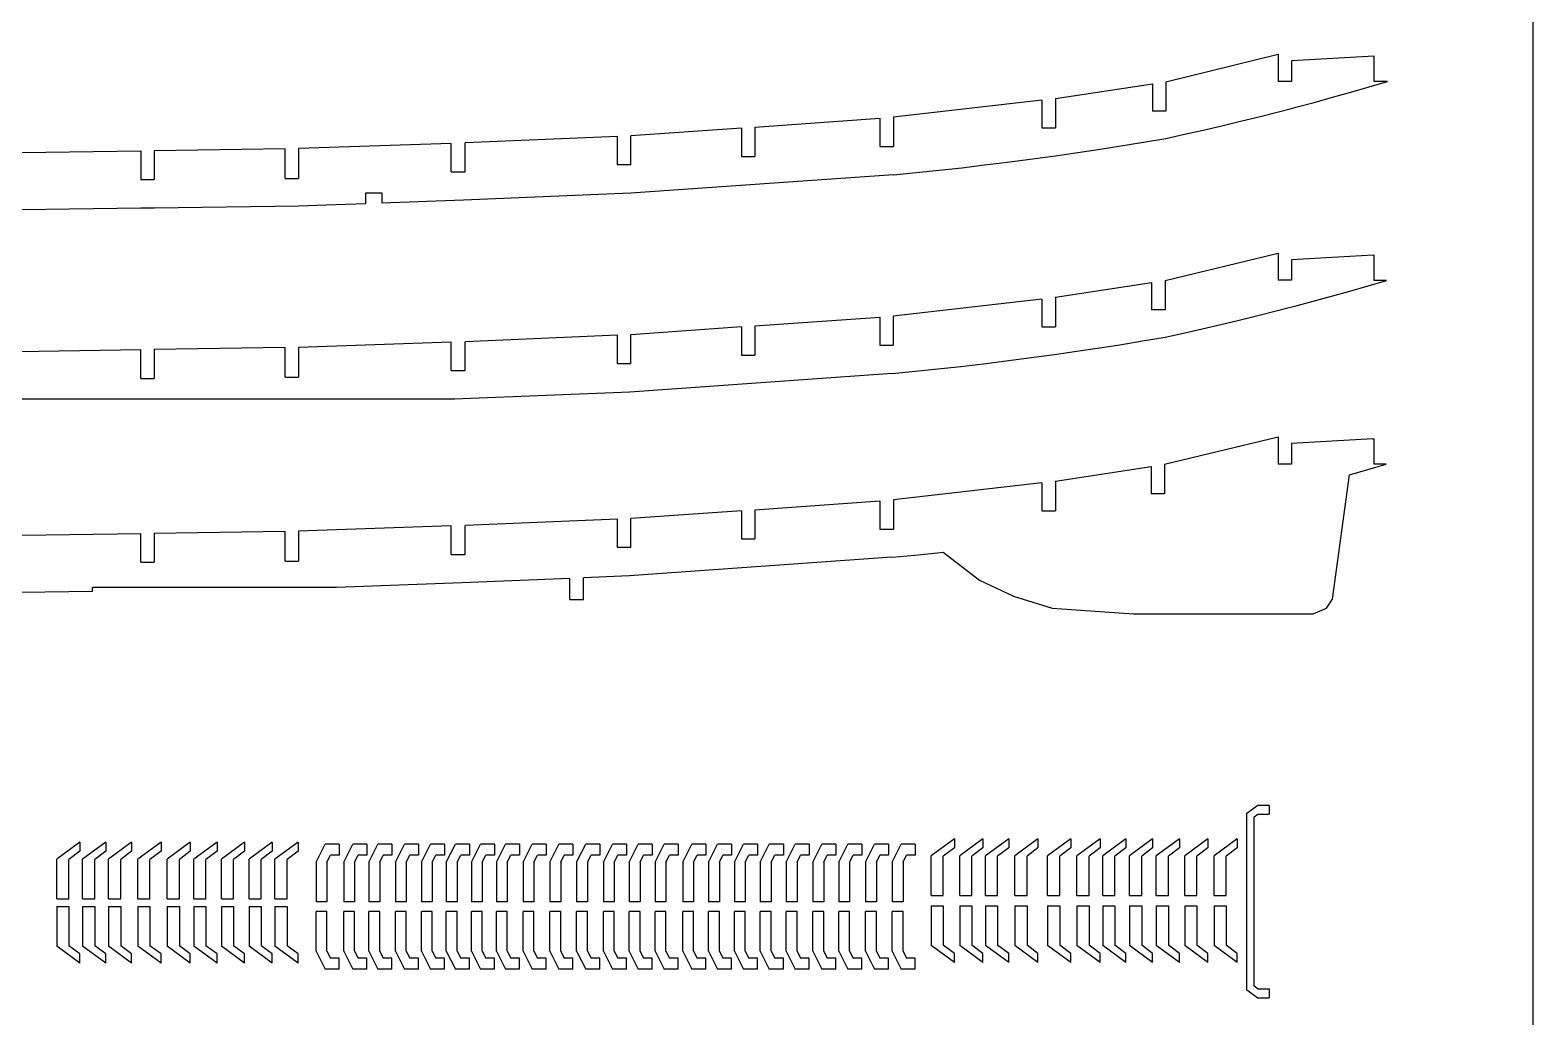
# Model space of a CAD drawing. Extents: x -131 to 131, y -146 to 146.
# Drawn here: x 21.7 to 130.7, y -78.7 to -7.2 of the extents above; entities that cross this region are included whole.
import ezdxf

# ---------------------------------------------------------------- set-up
doc = ezdxf.new("R2010")
doc.units = 0
doc.header["$MEASUREMENT"] = 0
doc.layers.get('0').update_dxf_attribs({"linetype": 'CONTINUOUS'})

msp = doc.modelspace()

# ---------------------------------------------------------------- linework, layer by layer
for p, q in [((130.66, 145.62), (130.66, -145.62)), ((104.06, -10.91), (112.19, -8.92)), ((112.19, -8.92), (112.19, -10.89)), ((119.14, -9.06), (113.16, -9.4)), ((113.16, -9.4), (113.16, -10.89)), ((119.14, -10.9), (119.14, -9.06)), ((113.16, -10.89), (112.19, -10.89)), ((96.04, -12.12), (103.09, -11.06)), ((103.09, -11.06), (103.09, -13.04)), ((104.06, -10.91), (104.06, -13.04)), ((116.13, -12.04), (117.46, -11.67)), ((117.46, -11.67), (118.79, -11.29)), ((118.79, -11.29), (120.11, -10.9)), ((120.11, -10.9), (119.14, -10.9)), ((95.07, -12.25), (84.3, -13.49)), ((95.07, -12.25), (95.07, -14.26)), ((96.04, -12.12), (96.04, -14.26)), ((104.06, -13.04), (103.09, -13.04)), ((112.13, -13.11), (113.16, -12.85)), ((113.16, -12.85), (113.46, -12.76)), ((113.46, -12.76), (114.8, -12.41)), ((114.8, -12.41), (116.13, -12.04)), ((74.27, -14.2), (83.33, -13.56)), ((83.33, -13.56), (83.33, -15.6)), ((84.3, -13.49), (84.3, -15.6)), ((106.76, -14.42), (108.1, -14.1)), ((108.1, -14.1), (109.45, -13.78)), ((109.45, -13.78), (110.79, -13.45)), ((110.79, -13.45), (112.13, -13.11)), ((64.3, -14.88), (53.26, -15.35)), ((64.3, -16.94), (64.3, -14.88)), ((73.3, -14.27), (65.27, -14.84)), ((65.27, -16.94), (65.27, -14.84)), ((73.3, -14.27), (73.3, -16.32)), ((74.27, -14.2), (74.27, -16.32)), ((95.07, -14.26), (96.04, -14.26)), ((102.42, -15.3), (104.06, -15.02)), ((104.06, -15.02), (105.41, -14.72)), ((105.41, -14.72), (106.76, -14.42)), ((19.39, -16.07), (29.76, -15.92)), ((29.76, -15.92), (29.76, -18)), ((40.22, -15.77), (30.73, -15.92)), ((30.73, -15.92), (30.73, -18)), ((40.22, -17.92), (40.22, -15.77)), ((52.26, -15.38), (41.19, -15.76)), ((41.19, -15.76), (41.19, -17.92)), ((52.26, -17.44), (52.26, -15.38)), ((53.26, -17.44), (53.26, -15.35)), ((73.3, -16.32), (74.27, -16.32)), ((83.33, -15.6), (84.3, -15.6)), ((94.21, -16.53), (95.85, -16.3)), ((95.85, -16.3), (96.04, -16.28)), ((96.04, -16.28), (97.5, -16.07)), ((97.5, -16.07), (99.14, -15.82)), ((99.14, -15.82), (100.78, -15.56)), ((100.78, -15.56), (102.42, -15.3)), ((65.27, -16.94), (64.3, -16.94)), ((85.95, -17.49), (87.61, -17.32)), ((87.61, -17.32), (89.26, -17.14)), ((89.26, -17.14), (90.91, -16.94)), ((90.91, -16.94), (92.56, -16.74)), ((92.56, -16.74), (94.21, -16.53)), ((29.76, -18), (30.73, -18)), ((40.22, -17.92), (41.19, -17.92)), ((52.26, -17.44), (53.26, -17.44)), ((84.3, -17.65), (65.27, -19)), ((84.3, -17.65), (85.95, -17.49)), ((46.06, -18.96), (47.22, -18.96)), ((46.06, -19.75), (46.06, -18.96)), ((47.22, -18.96), (47.22, -19.71)), ((53.15, -19.5), (47.22, -19.71)), ((65.27, -19), (53.15, -19.5)), ((29.76, -20.08), (19.39, -20.23)), ((30.73, -20.08), (29.76, -20.08)), ((41.19, -19.92), (30.73, -20.08)), ((43.2, -19.85), (41.19, -19.92)), ((46.06, -19.75), (43.2, -19.85)), ((103.99, -25.32), (112.19, -23.33)), ((112.19, -23.33), (112.19, -25.29)), ((119.07, -23.47), (113.16, -23.81)), ((113.16, -23.81), (113.16, -25.29)), ((119.07, -23.47), (119.14, -23.47)), ((119.14, -25.31), (119.14, -23.47)), ((96.04, -26.53), (103.02, -25.47)), ((103.02, -25.47), (103.02, -27.45)), ((103.99, -25.32), (103.99, -27.45)), ((113.16, -25.29), (112.19, -25.29)), ((116.05, -26.45), (117.38, -26.08)), ((117.38, -26.08), (118.71, -25.7)), ((118.71, -25.7), (120.04, -25.31)), ((120.04, -25.31), (119.14, -25.31)), ((95.07, -26.66), (84.29, -27.9)), ((95.07, -26.66), (95.07, -28.67)), ((96.04, -26.53), (96.04, -28.67)), ((113.08, -27.26), (113.39, -27.17)), ((113.39, -27.17), (114.72, -26.82)), ((114.72, -26.82), (116.05, -26.45)), ((74.27, -28.61), (83.32, -27.97)), ((83.32, -27.97), (83.32, -30.01)), ((84.29, -27.9), (84.29, -30.01)), ((103.99, -27.45), (103.02, -27.45)), ((108.03, -28.51), (109.37, -28.19)), ((109.37, -28.19), (110.71, -27.86)), ((110.71, -27.86), (112.05, -27.52)), ((112.05, -27.52), (113.08, -27.26)), ((64.3, -29.29), (53.26, -29.76)), ((64.3, -31.35), (64.3, -29.29)), ((73.3, -28.68), (65.27, -29.25)), ((65.27, -31.35), (65.27, -29.25)), ((73.3, -28.68), (73.3, -30.73)), ((74.27, -28.61), (74.27, -30.73)), ((95.07, -28.67), (96.04, -28.67)), ((103.99, -29.43), (105.34, -29.13)), ((105.34, -29.13), (106.68, -28.83)), ((106.68, -28.83), (108.03, -28.51)), ((19.39, -30.48), (29.76, -30.33)), ((29.76, -32.41), (29.76, -30.33)), ((40.22, -30.18), (30.73, -30.33)), ((30.73, -30.33), (30.73, -32.41)), ((40.22, -32.33), (40.22, -30.18)), ((52.26, -29.79), (41.19, -30.17)), ((41.19, -30.17), (41.19, -32.33)), ((52.26, -31.85), (52.26, -29.79)), ((53.26, -31.85), (53.26, -29.76)), ((83.32, -30.01), (84.29, -30.01)), ((95.97, -30.69), (97.42, -30.47)), ((97.42, -30.47), (99.07, -30.23)), ((99.07, -30.23), (100.71, -29.97)), ((100.71, -29.97), (102.35, -29.7)), ((102.35, -29.7), (103.99, -29.43)), ((65.27, -31.35), (64.3, -31.35)), ((73.3, -30.73), (74.27, -30.73)), ((87.53, -31.73), (89.18, -31.54)), ((89.18, -31.54), (90.83, -31.35)), ((90.83, -31.35), (92.48, -31.15)), ((92.48, -31.15), (94.13, -30.93)), ((94.13, -30.93), (95.78, -30.71)), ((95.78, -30.71), (95.97, -30.69)), ((29.76, -32.41), (30.73, -32.41)), ((40.22, -32.33), (41.19, -32.33)), ((52.26, -31.85), (53.26, -31.85)), ((84.22, -32.06), (65.2, -33.41)), ((84.22, -32.06), (85.88, -31.9)), ((85.88, -31.9), (87.53, -31.73)), ((65.2, -33.41), (53.08, -33.9)), ((52.52, -33.93), (18.42, -33.93)), ((53.08, -33.9), (52.52, -33.93)), ((103.96, -38.64), (112.19, -36.66)), ((112.19, -36.66), (112.19, -38.62)), ((119.04, -36.79), (113.16, -37.14)), ((119.04, -36.79), (119.14, -36.79)), ((119.14, -38.63), (119.14, -36.79)), ((113.16, -37.14), (113.16, -38.62)), ((96.04, -39.85), (102.99, -38.79)), ((102.99, -38.79), (102.99, -40.77)), ((103.96, -38.64), (103.96, -40.77)), ((113.16, -38.62), (112.19, -38.62)), ((117.36, -39.4), (118.68, -39.02)), ((118.68, -39.02), (120.01, -38.63)), ((120.01, -38.63), (119.14, -38.63)), ((95.07, -39.98), (84.3, -41.22)), ((95.07, -39.98), (95.07, -42)), ((96.04, -39.85), (96.04, -42)), ((116.13, -48.41), (117.35, -39.4)), ((117.35, -39.4), (117.36, -39.4)), ((74.27, -41.93), (83.33, -41.29)), ((83.33, -41.29), (83.33, -43.34)), ((84.3, -41.22), (84.3, -43.34)), ((103.96, -40.77), (102.99, -40.77)), ((73.3, -42), (65.27, -42.57)), ((73.3, -42), (73.3, -44.05)), ((74.27, -41.93), (74.27, -44.05)), ((95.07, -42), (96.04, -42)), ((40.22, -43.5), (30.73, -43.65)), ((40.22, -45.65), (40.22, -43.5)), ((52.26, -43.11), (41.19, -43.49)), ((41.19, -43.49), (41.19, -45.65)), ((52.26, -45.18), (52.26, -43.11)), ((64.3, -42.62), (53.26, -43.08)), ((53.26, -45.18), (53.26, -43.08)), ((64.3, -44.67), (64.3, -42.62)), ((65.27, -44.67), (65.27, -42.57)), ((83.33, -43.34), (84.3, -43.34)), ((19.39, -43.8), (29.76, -43.65)), ((29.76, -45.73), (29.76, -43.65)), ((30.73, -43.65), (30.73, -45.73)), ((73.3, -44.05), (74.27, -44.05)), ((29.76, -45.73), (30.73, -45.73)), ((40.22, -45.65), (41.19, -45.65)), ((52.26, -45.18), (53.26, -45.18)), ((65.27, -44.67), (64.3, -44.67)), ((84.19, -45.38), (65.17, -46.73)), ((84.19, -45.38), (85.85, -45.22)), ((85.85, -45.22), (87.5, -45.05)), ((87.5, -45.05), (87.92, -45)), ((87.92, -45), (90.55, -47.04)), ((65.17, -46.73), (61.85, -46.87)), ((26.26, -47.86), (19.29, -47.96)), ((43.93, -47.56), (26.26, -47.56)), ((26.26, -47.86), (26.26, -47.56)), ((53.05, -47.23), (43.93, -47.56)), ((60.85, -46.91), (53.05, -47.23)), ((60.85, -48.44), (60.85, -46.91)), ((61.85, -48.44), (61.85, -46.87)), ((90.55, -47.04), (93, -48.2)), ((60.85, -48.44), (61.85, -48.44)), ((93, -48.2), (95.81, -49.07)), ((115.7, -49.06), (116.13, -48.41)), ((95.81, -49.07), (101.7, -49.47)), ((101.7, -49.47), (114.73, -49.47)), ((114.73, -49.47), (115.7, -49.06)), ((109.93, -63.93), (110.72, -63.35)), ((109.93, -76.72), (109.93, -63.93)), ((110.46, -64.2), (110.72, -64)), ((110.46, -76.46), (110.46, -64.2)), ((110.72, -63.35), (111.53, -63.35)), ((110.72, -64), (111.53, -64)), ((111.53, -63.35), (111.53, -64)), ((25.34, -66.03), (23.66, -67.27)), ((25.34, -66.03), (25.34, -66.69)), ((27.22, -66.03), (25.54, -67.27)), ((27.22, -66.03), (27.22, -66.69)), ((29.09, -66.03), (27.41, -67.27)), ((29.09, -66.03), (29.09, -66.69)), ((31.22, -66.03), (29.54, -67.27)), ((31.22, -66.03), (31.22, -66.69)), ((33.34, -66.03), (31.66, -67.27)), ((33.34, -66.03), (33.34, -66.69)), ((35.28, -66.03), (33.6, -67.27)), ((35.28, -66.03), (35.28, -66.69)), ((37.28, -66.03), (35.6, -67.27)), ((37.28, -66.03), (37.28, -66.69)), ((39.28, -66.03), (37.6, -67.27)), ((39.28, -66.03), (39.28, -66.69)), ((41.15, -66.03), (39.48, -67.27)), ((41.15, -66.03), (41.15, -66.69)), ((42.47, -67.48), (43.12, -66.17)), ((44.14, -66.17), (43.12, -66.17)), ((44.14, -66.17), (44.14, -66.97)), ((44.47, -67.48), (45.12, -66.17)), ((46.14, -66.17), (45.12, -66.17)), ((46.14, -66.17), (46.14, -66.97)), ((46.28, -67.48), (46.94, -66.17)), ((47.96, -66.17), (46.94, -66.17)), ((47.96, -66.17), (47.96, -66.97)), ((48.22, -67.48), (48.87, -66.17)), ((49.89, -66.17), (48.87, -66.17)), ((49.89, -66.17), (49.89, -66.97)), ((50.09, -67.48), (50.75, -66.17)), ((51.77, -66.17), (50.75, -66.17)), ((51.77, -66.17), (51.77, -66.97)), ((51.9, -67.48), (52.56, -66.17)), ((53.58, -66.17), (52.56, -66.17)), ((53.58, -66.17), (53.58, -66.97)), ((53.72, -67.48), (54.37, -66.17)), ((55.39, -66.17), (54.37, -66.17)), ((55.39, -66.17), (55.39, -66.97)), ((55.53, -67.48), (56.19, -66.17)), ((57.21, -66.17), (56.19, -66.17)), ((57.21, -66.17), (57.21, -66.97)), ((57.47, -67.48), (58.12, -66.17)), ((59.14, -66.17), (58.12, -66.17)), ((59.14, -66.17), (59.14, -66.97)), ((59.4, -67.48), (60.06, -66.17)), ((61.08, -66.17), (60.06, -66.17)), ((61.08, -66.17), (61.08, -66.97)), ((61.34, -67.48), (62, -66.17)), ((63.02, -66.17), (62, -66.17)), ((63.02, -66.17), (63.02, -66.97)), ((63.28, -67.48), (63.94, -66.17)), ((64.96, -66.17), (63.94, -66.17)), ((64.96, -66.17), (64.96, -66.97)), ((65.15, -67.48), (65.81, -66.17)), ((66.83, -66.17), (65.81, -66.17)), ((66.83, -66.17), (66.83, -66.97)), ((67.03, -67.48), (67.69, -66.17)), ((68.71, -66.17), (67.69, -66.17)), ((68.71, -66.17), (68.71, -66.97)), ((69.03, -67.48), (69.69, -66.17)), ((70.71, -66.17), (69.69, -66.17)), ((70.71, -66.17), (70.71, -66.97)), ((70.9, -67.48), (71.56, -66.17)), ((72.58, -66.17), (71.56, -66.17)), ((72.58, -66.17), (72.58, -66.97)), ((72.78, -67.48), (73.44, -66.17)), ((74.46, -66.17), (73.44, -66.17)), ((74.46, -66.17), (74.46, -66.97)), ((74.65, -67.48), (75.31, -66.17)), ((76.33, -66.17), (75.31, -66.17)), ((76.33, -66.17), (76.33, -66.97)), ((76.53, -67.48), (77.19, -66.17)), ((78.21, -66.17), (77.19, -66.17)), ((78.21, -66.17), (78.21, -66.97)), ((78.47, -67.48), (79.12, -66.17)), ((80.14, -66.17), (79.12, -66.17)), ((80.14, -66.17), (80.14, -66.97)), ((80.34, -67.48), (81, -66.17)), ((82.02, -66.17), (81, -66.17)), ((82.02, -66.17), (82.02, -66.97)), ((82.28, -67.48), (82.94, -66.17)), ((83.96, -66.17), (82.94, -66.17)), ((83.96, -66.17), (83.96, -66.97)), ((84.22, -67.48), (84.87, -66.17)), ((85.89, -66.17), (84.87, -66.17)), ((85.89, -66.17), (85.89, -66.97)), ((88.72, -65.78), (87.04, -67.02)), ((88.72, -66.44), (87.92, -67.03)), ((88.72, -65.78), (88.72, -66.44)), ((90.78, -65.78), (89.11, -67.02)), ((90.78, -66.44), (89.99, -67.03)), ((90.78, -65.78), (90.78, -66.44)), ((92.66, -65.78), (90.98, -67.02)), ((92.66, -66.44), (91.86, -67.03)), ((92.66, -65.78), (92.66, -66.44)), ((94.78, -65.78), (93.11, -67.02)), ((94.78, -66.44), (93.99, -67.03)), ((94.78, -65.78), (94.78, -66.44)), ((97.16, -65.78), (95.48, -67.02)), ((97.16, -66.44), (96.36, -67.03)), ((97.16, -65.78), (97.16, -66.44)), ((99.28, -65.78), (97.61, -67.02)), ((99.28, -66.44), (98.49, -67.03)), ((99.28, -65.78), (99.28, -66.44)), ((101.16, -65.78), (99.48, -67.02)), ((101.16, -66.44), (100.36, -67.03)), ((101.16, -65.78), (101.16, -66.44)), ((103.09, -65.78), (101.42, -67.02)), ((103.09, -66.44), (102.3, -67.03)), ((103.09, -65.78), (103.09, -66.44)), ((105.03, -65.78), (103.36, -67.02)), ((105.03, -66.44), (104.24, -67.03)), ((105.03, -65.78), (105.03, -66.44)), ((107.09, -65.78), (105.42, -67.02)), ((107.09, -66.44), (106.3, -67.03)), ((107.09, -65.78), (107.09, -66.44)), ((109.22, -65.78), (107.54, -67.02)), ((109.22, -66.44), (108.42, -67.03)), ((109.22, -65.78), (109.22, -66.44)), ((23.66, -70.14), (23.66, -67.27)), ((25.34, -66.69), (24.55, -67.28)), ((24.55, -70.14), (24.55, -67.28)), ((25.54, -70.14), (25.54, -67.27)), ((27.22, -66.69), (26.42, -67.28)), ((26.42, -70.14), (26.42, -67.28)), ((27.41, -70.14), (27.41, -67.27)), ((29.09, -66.69), (28.3, -67.28)), ((28.3, -70.14), (28.3, -67.28)), ((29.54, -70.14), (29.54, -67.27)), ((31.22, -66.69), (30.42, -67.28)), ((30.42, -70.14), (30.42, -67.28)), ((31.66, -70.14), (31.66, -67.27)), ((33.34, -66.69), (32.55, -67.28)), ((32.55, -70.14), (32.55, -67.28)), ((33.6, -70.14), (33.6, -67.27)), ((35.28, -66.69), (34.48, -67.28)), ((34.48, -70.14), (34.48, -67.28)), ((35.6, -70.14), (35.6, -67.27)), ((37.28, -66.69), (36.48, -67.28)), ((36.48, -70.14), (36.48, -67.28)), ((37.6, -70.14), (37.6, -67.27)), ((39.28, -66.69), (38.48, -67.28)), ((38.48, -70.14), (38.48, -67.28)), ((39.48, -70.14), (39.48, -67.27)), ((41.15, -66.69), (40.36, -67.28)), ((40.36, -70.14), (40.36, -67.28)), ((42.47, -67.48), (42.47, -70.35)), ((43.25, -67.48), (43.51, -66.97)), ((43.25, -67.48), (43.25, -70.35)), ((44.14, -66.97), (43.51, -66.97)), ((44.47, -67.48), (44.47, -70.35)), ((45.25, -67.48), (45.51, -66.97)), ((45.25, -67.48), (45.25, -70.35)), ((46.14, -66.97), (45.51, -66.97)), ((46.28, -67.48), (46.28, -70.35)), ((47.07, -67.48), (47.32, -66.97)), ((47.07, -67.48), (47.07, -70.35)), ((47.96, -66.97), (47.32, -66.97)), ((48.22, -67.48), (48.22, -70.35)), ((49, -67.48), (49.26, -66.97)), ((49, -67.48), (49, -70.35)), ((49.89, -66.97), (49.26, -66.97)), ((50.09, -67.48), (50.09, -70.35)), ((50.88, -67.48), (51.14, -66.97)), ((50.88, -67.48), (50.88, -70.35)), ((51.77, -66.97), (51.14, -66.97)), ((51.9, -67.48), (51.9, -70.35)), ((52.69, -67.48), (52.95, -66.97)), ((52.69, -67.48), (52.69, -70.35)), ((53.58, -66.97), (52.95, -66.97)), ((53.72, -67.48), (53.72, -70.35)), ((54.5, -67.48), (54.76, -66.97)), ((54.5, -67.48), (54.5, -70.35)), ((55.39, -66.97), (54.76, -66.97)), ((55.53, -67.48), (55.53, -70.35)), ((56.32, -67.48), (56.57, -66.97)), ((56.32, -67.48), (56.32, -70.35)), ((57.21, -66.97), (56.57, -66.97)), ((57.47, -67.48), (57.47, -70.35)), ((58.25, -67.48), (58.51, -66.97)), ((58.25, -67.48), (58.25, -70.35)), ((59.14, -66.97), (58.51, -66.97)), ((59.4, -67.48), (59.4, -70.35)), ((60.19, -67.48), (60.45, -66.97)), ((60.19, -67.48), (60.19, -70.35)), ((61.08, -66.97), (60.45, -66.97)), ((61.34, -67.48), (61.34, -70.35)), ((62.13, -67.48), (62.39, -66.97)), ((62.13, -67.48), (62.13, -70.35)), ((63.02, -66.97), (62.39, -66.97)), ((63.28, -67.48), (63.28, -70.35)), ((64.07, -67.48), (64.32, -66.97)), ((64.07, -67.48), (64.07, -70.35)), ((64.96, -66.97), (64.32, -66.97)), ((65.15, -67.48), (65.15, -70.35)), ((65.94, -67.48), (66.2, -66.97)), ((65.94, -67.48), (65.94, -70.35)), ((66.83, -66.97), (66.2, -66.97)), ((67.03, -67.48), (67.03, -70.35)), ((67.82, -67.48), (68.07, -66.97)), ((67.82, -67.48), (67.82, -70.35)), ((68.71, -66.97), (68.07, -66.97)), ((69.03, -67.48), (69.03, -70.35)), ((69.82, -67.48), (70.07, -66.97)), ((69.82, -67.48), (69.82, -70.35)), ((70.71, -66.97), (70.07, -66.97)), ((70.9, -67.48), (70.9, -70.35)), ((71.69, -67.48), (71.95, -66.97)), ((71.69, -67.48), (71.69, -70.35)), ((72.58, -66.97), (71.95, -66.97)), ((72.78, -67.48), (72.78, -70.35)), ((73.57, -67.48), (73.82, -66.97)), ((73.57, -67.48), (73.57, -70.35)), ((74.46, -66.97), (73.82, -66.97)), ((74.65, -67.48), (74.65, -70.35)), ((75.44, -67.48), (75.7, -66.97)), ((75.44, -67.48), (75.44, -70.35)), ((76.33, -66.97), (75.7, -66.97)), ((76.53, -67.48), (76.53, -70.35)), ((77.32, -67.48), (77.57, -66.97)), ((77.32, -67.48), (77.32, -70.35)), ((78.21, -66.97), (77.57, -66.97)), ((78.47, -67.48), (78.47, -70.35)), ((79.25, -67.48), (79.51, -66.97)), ((79.25, -67.48), (79.25, -70.35)), ((80.14, -66.97), (79.51, -66.97)), ((80.34, -67.48), (80.34, -70.35)), ((81.13, -67.48), (81.39, -66.97)), ((81.13, -67.48), (81.13, -70.35)), ((82.02, -66.97), (81.39, -66.97)), ((82.28, -67.48), (82.28, -70.35)), ((83.07, -67.48), (83.32, -66.97)), ((83.07, -67.48), (83.07, -70.35)), ((83.96, -66.97), (83.32, -66.97)), ((84.22, -67.48), (84.22, -70.35)), ((85, -67.48), (85.26, -66.97)), ((85, -67.48), (85, -70.35)), ((85.89, -66.97), (85.26, -66.97)), ((87.04, -69.89), (87.04, -67.02)), ((87.92, -69.89), (87.92, -67.03)), ((89.11, -69.89), (89.11, -67.02)), ((89.99, -69.89), (89.99, -67.03)), ((90.98, -69.89), (90.98, -67.02)), ((91.86, -69.89), (91.86, -67.03)), ((93.11, -69.89), (93.11, -67.02)), ((93.99, -69.89), (93.99, -67.03)), ((95.48, -69.89), (95.48, -67.02)), ((96.36, -69.89), (96.36, -67.03)), ((97.61, -69.89), (97.61, -67.02)), ((98.49, -69.89), (98.49, -67.03)), ((99.48, -69.89), (99.48, -67.02)), ((100.36, -69.89), (100.36, -67.03)), ((101.42, -69.89), (101.42, -67.02)), ((102.3, -69.89), (102.3, -67.03)), ((103.36, -69.89), (103.36, -67.02)), ((104.24, -69.89), (104.24, -67.03)), ((105.42, -69.89), (105.42, -67.02)), ((106.3, -69.89), (106.3, -67.03)), ((107.54, -69.89), (107.54, -67.02)), ((108.42, -69.89), (108.42, -67.03)), ((23.66, -70.14), (24.55, -70.14)), ((23.66, -70.68), (23.66, -73.56)), ((23.66, -70.68), (24.55, -70.68)), ((24.55, -70.68), (24.55, -73.55)), ((25.54, -70.14), (26.42, -70.14)), ((25.54, -70.68), (25.54, -73.56)), ((25.54, -70.68), (26.42, -70.68)), ((26.42, -70.68), (26.42, -73.55)), ((27.41, -70.14), (28.3, -70.14)), ((27.41, -70.68), (27.41, -73.56)), ((27.41, -70.68), (28.3, -70.68)), ((28.3, -70.68), (28.3, -73.55)), ((29.54, -70.14), (30.42, -70.14)), ((29.54, -70.68), (29.54, -73.56)), ((29.54, -70.68), (30.42, -70.68)), ((30.42, -70.68), (30.42, -73.55)), ((31.66, -70.14), (32.55, -70.14)), ((31.66, -70.68), (31.66, -73.56)), ((31.66, -70.68), (32.55, -70.68)), ((32.55, -70.68), (32.55, -73.55)), ((33.6, -70.14), (34.48, -70.14)), ((33.6, -70.68), (33.6, -73.56)), ((33.6, -70.68), (34.48, -70.68)), ((34.48, -70.68), (34.48, -73.55)), ((35.6, -70.14), (36.48, -70.14)), ((35.6, -70.68), (35.6, -73.56)), ((35.6, -70.68), (36.48, -70.68)), ((36.48, -70.68), (36.48, -73.55)), ((37.6, -70.14), (38.48, -70.14)), ((37.6, -70.68), (37.6, -73.56)), ((37.6, -70.68), (38.48, -70.68)), ((38.48, -70.68), (38.48, -73.55)), ((39.48, -70.14), (40.36, -70.14)), ((39.48, -70.68), (39.48, -73.56)), ((39.48, -70.68), (40.36, -70.68)), ((40.36, -70.68), (40.36, -73.55)), ((43.25, -70.35), (42.47, -70.35)), ((45.25, -70.35), (44.47, -70.35)), ((47.07, -70.35), (46.28, -70.35)), ((49, -70.35), (48.22, -70.35)), ((50.88, -70.35), (50.09, -70.35)), ((52.69, -70.35), (51.9, -70.35)), ((54.5, -70.35), (53.72, -70.35)), ((56.32, -70.35), (55.53, -70.35)), ((58.25, -70.35), (57.47, -70.35)), ((60.19, -70.35), (59.4, -70.35)), ((62.13, -70.35), (61.34, -70.35)), ((64.07, -70.35), (63.28, -70.35)), ((65.94, -70.35), (65.15, -70.35)), ((67.82, -70.35), (67.03, -70.35)), ((69.82, -70.35), (69.03, -70.35)), ((71.69, -70.35), (70.9, -70.35)), ((73.57, -70.35), (72.78, -70.35)), ((75.44, -70.35), (74.65, -70.35)), ((77.32, -70.35), (76.53, -70.35)), ((79.25, -70.35), (78.47, -70.35)), ((81.13, -70.35), (80.34, -70.35)), ((83.07, -70.35), (82.28, -70.35)), ((85, -70.35), (84.22, -70.35)), ((87.04, -69.89), (87.92, -69.89)), ((87.04, -70.64), (87.04, -73.51)), ((87.04, -70.64), (87.92, -70.64)), ((87.92, -70.64), (87.92, -73.5)), ((89.11, -69.89), (89.99, -69.89)), ((89.11, -70.64), (89.11, -73.51)), ((89.11, -70.64), (89.99, -70.64)), ((89.99, -70.64), (89.99, -73.5)), ((90.98, -69.89), (91.86, -69.89)), ((90.98, -70.64), (90.98, -73.51)), ((90.98, -70.64), (91.86, -70.64)), ((91.86, -70.64), (91.86, -73.5)), ((93.11, -69.89), (93.99, -69.89)), ((93.11, -70.64), (93.11, -73.51)), ((93.11, -70.64), (93.99, -70.64)), ((93.99, -70.64), (93.99, -73.5)), ((95.48, -69.89), (96.36, -69.89)), ((95.48, -70.64), (95.48, -73.51)), ((95.48, -70.64), (96.36, -70.64)), ((96.36, -70.64), (96.36, -73.5)), ((97.61, -69.89), (98.49, -69.89)), ((97.61, -70.64), (97.61, -73.51)), ((97.61, -70.64), (98.49, -70.64)), ((98.49, -70.64), (98.49, -73.5)), ((99.48, -69.89), (100.36, -69.89)), ((99.48, -70.64), (99.48, -73.51)), ((99.48, -70.64), (100.36, -70.64)), ((100.36, -70.64), (100.36, -73.5)), ((101.42, -69.89), (102.3, -69.89)), ((101.42, -70.64), (101.42, -73.51)), ((101.42, -70.64), (102.3, -70.64)), ((102.3, -70.64), (102.3, -73.5)), ((103.36, -69.89), (104.24, -69.89)), ((103.36, -70.64), (103.36, -73.51)), ((103.36, -70.64), (104.24, -70.64)), ((104.24, -70.64), (104.24, -73.5)), ((105.42, -69.89), (106.3, -69.89)), ((105.42, -70.64), (105.42, -73.51)), ((105.42, -70.64), (106.3, -70.64)), ((106.3, -70.64), (106.3, -73.5)), ((107.54, -69.89), (108.42, -69.89)), ((107.54, -70.64), (107.54, -73.51)), ((107.54, -70.64), (108.42, -70.64)), ((108.42, -70.64), (108.42, -73.5)), ((43.25, -71.06), (42.47, -71.06)), ((42.47, -73.93), (42.47, -71.06)), ((43.25, -73.93), (43.25, -71.06)), ((44.47, -73.93), (44.47, -71.06)), ((45.25, -71.06), (44.47, -71.06)), ((45.25, -73.93), (45.25, -71.06)), ((46.28, -73.93), (46.28, -71.06)), ((47.07, -71.06), (46.28, -71.06)), ((47.07, -73.93), (47.07, -71.06)), ((48.22, -73.93), (48.22, -71.06)), ((49, -71.06), (48.22, -71.06)), ((49, -73.93), (49, -71.06)), ((50.88, -71.06), (50.09, -71.06)), ((50.09, -73.93), (50.09, -71.06)), ((50.88, -73.93), (50.88, -71.06)), ((52.69, -71.06), (51.9, -71.06)), ((51.9, -73.93), (51.9, -71.06)), ((52.69, -73.93), (52.69, -71.06)), ((53.72, -73.93), (53.72, -71.06)), ((54.5, -71.06), (53.72, -71.06)), ((54.5, -73.93), (54.5, -71.06)), ((56.32, -71.06), (55.53, -71.06)), ((55.53, -73.93), (55.53, -71.06)), ((56.32, -73.93), (56.32, -71.06)), ((58.25, -71.06), (57.47, -71.06)), ((57.47, -73.93), (57.47, -71.06)), ((58.25, -73.93), (58.25, -71.06)), ((60.19, -71.06), (59.4, -71.06)), ((59.4, -73.93), (59.4, -71.06)), ((60.19, -73.93), (60.19, -71.06)), ((62.13, -71.06), (61.34, -71.06)), ((61.34, -73.93), (61.34, -71.06)), ((62.13, -73.93), (62.13, -71.06)), ((64.07, -71.06), (63.28, -71.06)), ((63.28, -73.93), (63.28, -71.06)), ((64.07, -73.93), (64.07, -71.06)), ((65.15, -73.93), (65.15, -71.06)), ((65.94, -71.06), (65.15, -71.06)), ((65.94, -73.93), (65.94, -71.06)), ((67.82, -71.06), (67.03, -71.06)), ((67.03, -73.93), (67.03, -71.06)), ((67.82, -73.93), (67.82, -71.06)), ((69.82, -71.06), (69.03, -71.06)), ((69.03, -73.93), (69.03, -71.06)), ((69.82, -73.93), (69.82, -71.06)), ((71.69, -71.06), (70.9, -71.06)), ((70.9, -73.93), (70.9, -71.06)), ((71.69, -73.93), (71.69, -71.06)), ((72.78, -73.93), (72.78, -71.06)), ((73.57, -71.06), (72.78, -71.06)), ((73.57, -73.93), (73.57, -71.06)), ((75.44, -71.06), (74.65, -71.06)), ((74.65, -73.93), (74.65, -71.06)), ((75.44, -73.93), (75.44, -71.06)), ((77.32, -71.06), (76.53, -71.06)), ((76.53, -73.93), (76.53, -71.06)), ((77.32, -73.93), (77.32, -71.06)), ((78.47, -73.93), (78.47, -71.06)), ((79.25, -71.06), (78.47, -71.06)), ((79.25, -73.93), (79.25, -71.06)), ((81.13, -71.06), (80.34, -71.06)), ((80.34, -73.93), (80.34, -71.06)), ((81.13, -73.93), (81.13, -71.06)), ((82.28, -73.93), (82.28, -71.06)), ((83.07, -71.06), (82.28, -71.06)), ((83.07, -73.93), (83.07, -71.06)), ((85, -71.06), (84.22, -71.06)), ((84.22, -73.93), (84.22, -71.06)), ((85, -73.93), (85, -71.06)), ((25.34, -74.79), (23.66, -73.56)), ((25.34, -74.13), (24.55, -73.55)), ((27.22, -74.79), (25.54, -73.56)), ((27.22, -74.13), (26.42, -73.55)), ((29.09, -74.79), (27.41, -73.56)), ((29.09, -74.13), (28.3, -73.55)), ((31.22, -74.79), (29.54, -73.56)), ((31.22, -74.13), (30.42, -73.55)), ((33.34, -74.79), (31.66, -73.56)), ((33.34, -74.13), (32.55, -73.55)), ((35.28, -74.79), (33.6, -73.56)), ((35.28, -74.13), (34.48, -73.55)), ((37.28, -74.79), (35.6, -73.56)), ((37.28, -74.13), (36.48, -73.55)), ((39.28, -74.79), (37.6, -73.56)), ((39.28, -74.13), (38.48, -73.55)), ((41.15, -74.79), (39.48, -73.56)), ((41.15, -74.13), (40.36, -73.55)), ((42.47, -73.93), (43.12, -75.23)), ((43.25, -73.93), (43.51, -74.44)), ((44.47, -73.93), (45.12, -75.23)), ((45.25, -73.93), (45.51, -74.44)), ((46.28, -73.93), (46.94, -75.23)), ((47.07, -73.93), (47.32, -74.44)), ((48.22, -73.93), (48.87, -75.23)), ((49, -73.93), (49.26, -74.44)), ((50.09, -73.93), (50.75, -75.23)), ((50.88, -73.93), (51.14, -74.44)), ((51.9, -73.93), (52.56, -75.23)), ((52.69, -73.93), (52.95, -74.44)), ((53.72, -73.93), (54.37, -75.23)), ((54.5, -73.93), (54.76, -74.44)), ((55.53, -73.93), (56.19, -75.23)), ((56.32, -73.93), (56.57, -74.44)), ((57.47, -73.93), (58.12, -75.23)), ((58.25, -73.93), (58.51, -74.44)), ((59.4, -73.93), (60.06, -75.23)), ((60.19, -73.93), (60.45, -74.44)), ((61.34, -73.93), (62, -75.23)), ((62.13, -73.93), (62.39, -74.44)), ((63.28, -73.93), (63.94, -75.23)), ((64.07, -73.93), (64.32, -74.44)), ((65.15, -73.93), (65.81, -75.23)), ((65.94, -73.93), (66.2, -74.44)), ((67.03, -73.93), (67.69, -75.23)), ((67.82, -73.93), (68.07, -74.44)), ((69.03, -73.93), (69.69, -75.23)), ((69.82, -73.93), (70.07, -74.44)), ((70.9, -73.93), (71.56, -75.23)), ((71.69, -73.93), (71.95, -74.44)), ((72.78, -73.93), (73.44, -75.23)), ((73.57, -73.93), (73.82, -74.44)), ((74.65, -73.93), (75.31, -75.23)), ((75.44, -73.93), (75.7, -74.44)), ((76.53, -73.93), (77.19, -75.23)), ((77.32, -73.93), (77.57, -74.44)), ((78.47, -73.93), (79.12, -75.23)), ((79.25, -73.93), (79.51, -74.44)), ((80.34, -73.93), (81, -75.23)), ((81.13, -73.93), (81.39, -74.44)), ((82.28, -73.93), (82.94, -75.23)), ((83.07, -73.93), (83.32, -74.44)), ((84.22, -73.93), (84.87, -75.23)), ((85, -73.93), (85.26, -74.44)), ((88.72, -74.75), (87.04, -73.51)), ((88.72, -74.09), (87.92, -73.5)), ((90.78, -74.75), (89.11, -73.51)), ((90.78, -74.09), (89.99, -73.5)), ((92.66, -74.75), (90.98, -73.51)), ((92.66, -74.09), (91.86, -73.5)), ((94.78, -74.75), (93.11, -73.51)), ((94.78, -74.09), (93.99, -73.5)), ((97.16, -74.75), (95.48, -73.51)), ((97.16, -74.09), (96.36, -73.5)), ((99.28, -74.75), (97.61, -73.51)), ((99.28, -74.09), (98.49, -73.5)), ((101.16, -74.75), (99.48, -73.51)), ((101.16, -74.09), (100.36, -73.5)), ((103.09, -74.75), (101.42, -73.51)), ((103.09, -74.09), (102.3, -73.5)), ((105.03, -74.75), (103.36, -73.51)), ((105.03, -74.09), (104.24, -73.5)), ((107.09, -74.75), (105.42, -73.51)), ((107.09, -74.09), (106.3, -73.5)), ((109.22, -74.75), (107.54, -73.51)), ((109.22, -74.09), (108.42, -73.5)), ((25.34, -74.79), (25.34, -74.13)), ((27.22, -74.79), (27.22, -74.13)), ((29.09, -74.79), (29.09, -74.13)), ((31.22, -74.79), (31.22, -74.13)), ((33.34, -74.79), (33.34, -74.13)), ((35.28, -74.79), (35.28, -74.13)), ((37.28, -74.79), (37.28, -74.13)), ((39.28, -74.79), (39.28, -74.13)), ((41.15, -74.79), (41.15, -74.13)), ((44.14, -74.44), (43.51, -74.44)), ((44.14, -75.23), (44.14, -74.44)), ((46.14, -74.44), (45.51, -74.44)), ((46.14, -75.23), (46.14, -74.44)), ((47.96, -74.44), (47.32, -74.44)), ((47.96, -75.23), (47.96, -74.44)), ((49.89, -74.44), (49.26, -74.44)), ((49.89, -75.23), (49.89, -74.44)), ((51.77, -74.44), (51.14, -74.44)), ((51.77, -75.23), (51.77, -74.44)), ((53.58, -74.44), (52.95, -74.44)), ((53.58, -75.23), (53.58, -74.44)), ((55.39, -74.44), (54.76, -74.44)), ((55.39, -75.23), (55.39, -74.44)), ((57.21, -74.44), (56.57, -74.44)), ((57.21, -75.23), (57.21, -74.44)), ((59.14, -74.44), (58.51, -74.44)), ((59.14, -75.23), (59.14, -74.44)), ((61.08, -74.44), (60.45, -74.44)), ((61.08, -75.23), (61.08, -74.44)), ((63.02, -74.44), (62.39, -74.44)), ((63.02, -75.23), (63.02, -74.44)), ((64.96, -74.44), (64.32, -74.44)), ((64.96, -75.23), (64.96, -74.44)), ((66.83, -74.44), (66.2, -74.44)), ((66.83, -75.23), (66.83, -74.44)), ((68.71, -74.44), (68.07, -74.44)), ((68.71, -75.23), (68.71, -74.44)), ((70.71, -74.44), (70.07, -74.44)), ((70.71, -75.23), (70.71, -74.44)), ((72.58, -74.44), (71.95, -74.44)), ((72.58, -75.23), (72.58, -74.44)), ((74.46, -74.44), (73.82, -74.44)), ((74.46, -75.23), (74.46, -74.44)), ((76.33, -74.44), (75.7, -74.44)), ((76.33, -75.23), (76.33, -74.44)), ((78.21, -74.44), (77.57, -74.44)), ((78.21, -75.23), (78.21, -74.44)), ((80.14, -74.44), (79.51, -74.44)), ((80.14, -75.23), (80.14, -74.44)), ((82.02, -74.44), (81.39, -74.44)), ((82.02, -75.23), (82.02, -74.44)), ((83.96, -74.44), (83.32, -74.44)), ((83.96, -75.23), (83.96, -74.44)), ((85.89, -74.44), (85.26, -74.44)), ((85.89, -75.23), (85.89, -74.44)), ((88.72, -74.75), (88.72, -74.09)), ((90.78, -74.75), (90.78, -74.09)), ((92.66, -74.75), (92.66, -74.09)), ((94.78, -74.75), (94.78, -74.09)), ((97.16, -74.75), (97.16, -74.09)), ((99.28, -74.75), (99.28, -74.09)), ((101.16, -74.75), (101.16, -74.09)), ((103.09, -74.75), (103.09, -74.09)), ((105.03, -74.75), (105.03, -74.09)), ((107.09, -74.75), (107.09, -74.09)), ((109.22, -74.75), (109.22, -74.09)), ((44.14, -75.23), (43.12, -75.23)), ((46.14, -75.23), (45.12, -75.23)), ((47.96, -75.23), (46.94, -75.23)), ((49.89, -75.23), (48.87, -75.23)), ((51.77, -75.23), (50.75, -75.23)), ((53.58, -75.23), (52.56, -75.23)), ((55.39, -75.23), (54.37, -75.23)), ((57.21, -75.23), (56.19, -75.23)), ((59.14, -75.23), (58.12, -75.23)), ((61.08, -75.23), (60.06, -75.23)), ((63.02, -75.23), (62, -75.23)), ((64.96, -75.23), (63.94, -75.23)), ((66.83, -75.23), (65.81, -75.23)), ((68.71, -75.23), (67.69, -75.23)), ((70.71, -75.23), (69.69, -75.23)), ((72.58, -75.23), (71.56, -75.23)), ((74.46, -75.23), (73.44, -75.23)), ((76.33, -75.23), (75.31, -75.23)), ((78.21, -75.23), (77.19, -75.23)), ((80.14, -75.23), (79.12, -75.23)), ((82.02, -75.23), (81, -75.23)), ((83.96, -75.23), (82.94, -75.23)), ((85.89, -75.23), (84.87, -75.23)), ((109.93, -76.72), (110.72, -77.31)), ((110.72, -76.65), (110.46, -76.46)), ((110.72, -76.65), (111.53, -76.65)), ((110.72, -77.31), (111.53, -77.31)), ((111.53, -76.65), (111.53, -77.31))]:
    msp.add_line(p, q)

doc.saveas('drawing.dxf')
